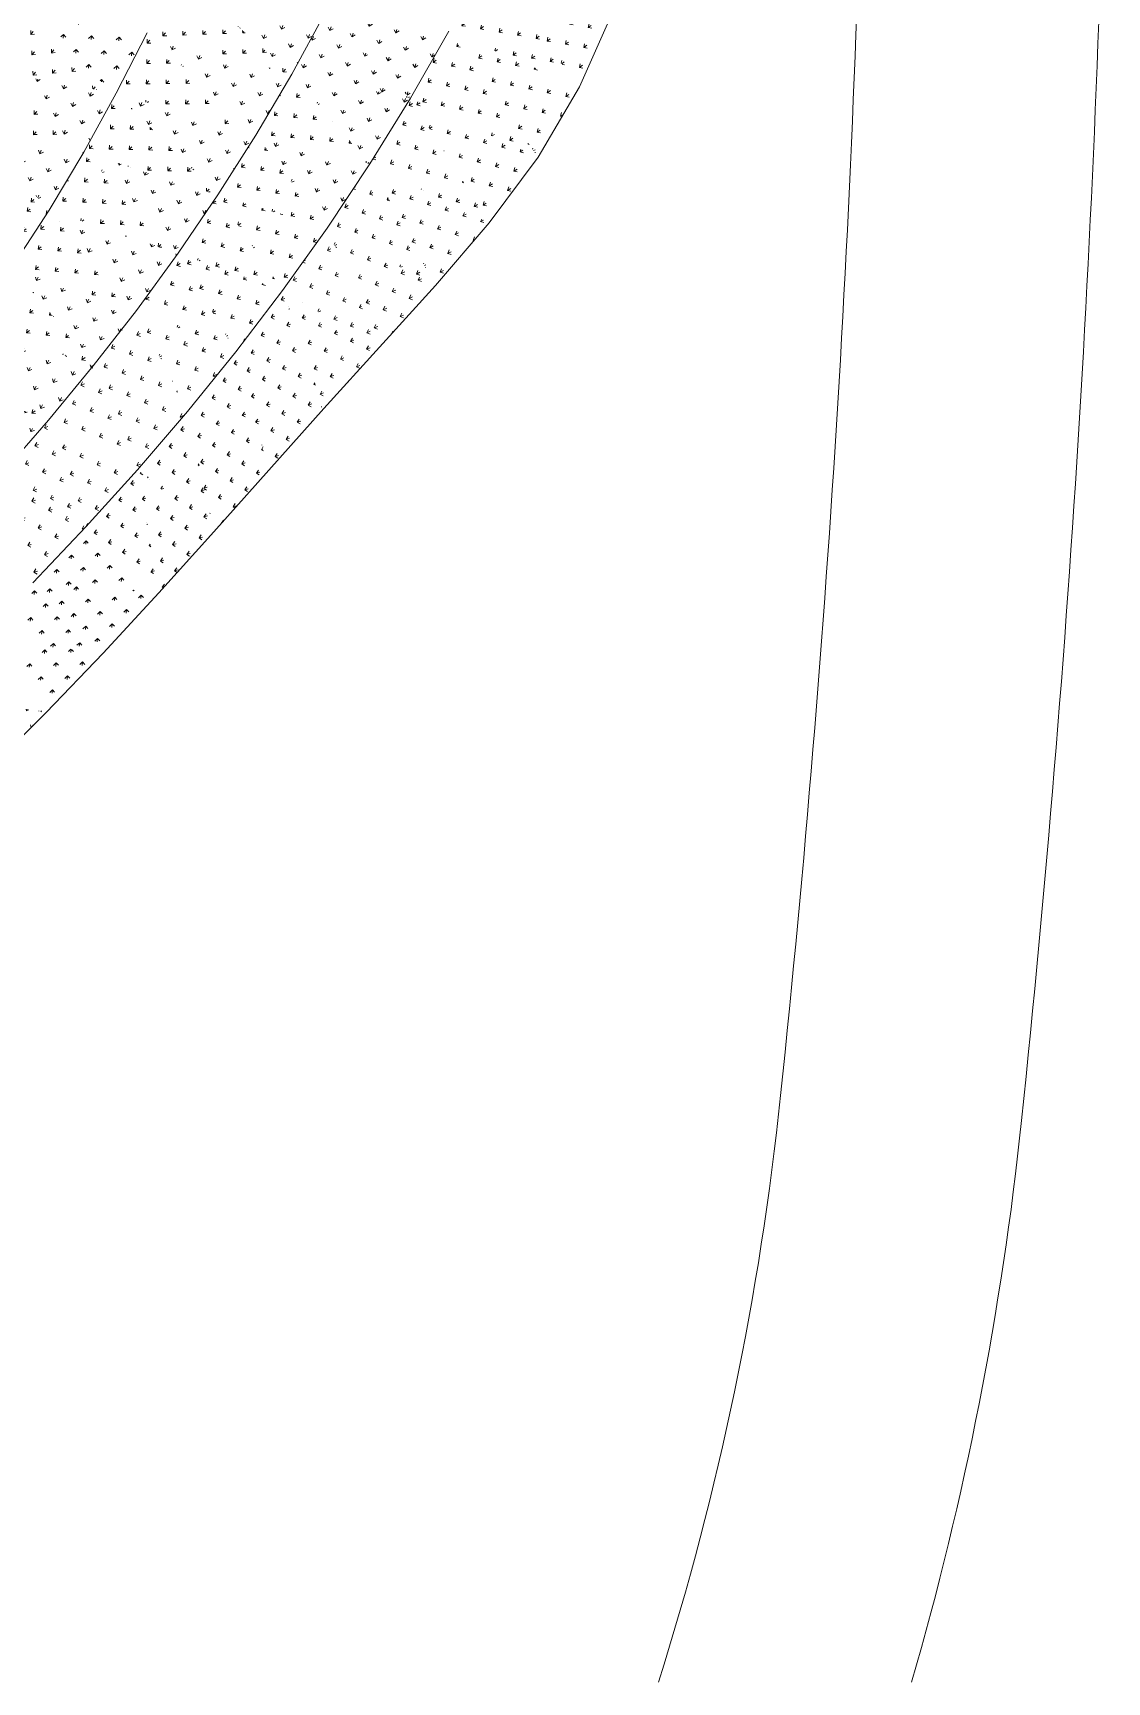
# Model space of a CAD drawing. Header units: millimetres. Extents: x 15878 to 679837, y -72324 to 391440.
# Drawn here: x 92582 to 105886, y -25540 to -5111 of the extents above; entities that cross this region are included whole.
import ezdxf

# ---------------------------------------------------------------- set-up
doc = ezdxf.new("R2010")
doc.units = ezdxf.units.MM
doc.layers.add('A-FLOR', color=192, linetype='Continuous', lineweight=5)
doc.layers.add('A-FLOR-PATT', color=8, linetype='Continuous', lineweight=5)

msp = doc.modelspace()

# ---------------------------------------------------------------- hatches: boundary and pattern name
at = {"layer": 'A-FLOR-PATT'}
h = msp.add_hatch(dxfattribs=at)
h.set_pattern_fill('FP_176', color=256, style=0, pattern_type=2)
h.set_pattern_definition([(35.971, (-7474.22, -30389.05), (55.24444, 246.16422), [46.666, -305.308]), (350.257, (-7474.22, -30389.05), (55.2468, 246.1631), [43.682, -189.29]), (77.351, (-7474.22, -30389.05), (-229.61278, 39.4239), [47.304, -204.983])])
h.paths.add_polyline_path([(99351.2, -5778.2), (98173.1, -4241.5), (97732, -5089.6)], flags=0)
h = msp.add_hatch(dxfattribs=at)
h.set_pattern_fill('FP_179', color=256, style=0, pattern_type=2)
h.set_pattern_definition([(36.252, (-5700.22, -29585.1), (54.5308, 246.9571), [46.365, -303.345]), (349.988, (-5700.22, -29585.1), (54.53205, 246.9572), [43.313, -187.689]), (77.548, (-5700.22, -29585.1), (-227.4835, 40.16107), [47.42, -205.486])])
h.paths.add_polyline_path([(99351.2, -5778.2), (99762.4, -4848.4), (98173.1, -4241.5), (98638.4, -4848.4)], flags=0)
h = msp.add_hatch(dxfattribs=at)
h.set_pattern_fill('FP_517', color=256, style=0, pattern_type=2)
h.set_pattern_definition([(46.863, (-22056.64, -41499.87), (-1.98462, 252.11554), [47.476, -310.608]), (2.131, (-22056.64, -41499.87), (-1.98414, 252.1156), [46.311, -200.683]), (90.451, (-22056.64, -41499.87), (-246.82335, -9.1851), [47.273, -204.85])])
h.paths.add_polyline_path([(95788.4, -5622.9), (94365.5, -4358.7), (93995.3, -5111), (94733.4, -5321.7)], flags=0)
h = msp.add_hatch(dxfattribs=at)
h.set_pattern_fill('FP_521', color=256, style=0, pattern_type=2)
h.set_pattern_definition([(70.937, (-17087.83, -72519.87), (-106.12816, 224.34536), [47.578, -311.278]), (27.211, (-17087.83, -72519.87), (-106.1285, 224.3454), [47.086, -204.039]), (115.317, (-17087.83, -72519.87), (-223.33274, -114.83185), [46.534, -201.647])])
h.paths.add_polyline_path([(95788.4, -5622.9), (96206.2, -4854.9), (94365.5, -4358.7), (95212.2, -5111)], flags=0)
h = msp.add_hatch(dxfattribs=at)
h.set_pattern_fill('FP_347', color=256, style=0, pattern_type=2)
h.set_pattern_definition([(71.738, (-11001.11, -74733.99), (-106.32018, 220.0415), [47.533, -310.983]), (28.841, (-11001.11, -74733.99), (-106.3184, 220.04166), [46.806, -202.824]), (115.789, (-11001.11, -74733.99), (-218.665, -120.4173), [45.821, -198.56])])
h.paths.add_polyline_path([(97258.7, -5920.5), (96206.2, -4854.9), (95788.4, -5622.9), (97061.8, -5880.6)], flags=0)
h = msp.add_hatch(dxfattribs=at)
h.set_pattern_fill('FP_351', color=256, style=0, pattern_type=2)
h.set_pattern_definition([(74.258, (-9520.86, -78250.72), (-116.6252, 213.8988), [47.46, -310.506]), (31.434, (-9520.86, -78250.72), (-116.6261, 213.89797), [46.97, -203.537]), (118.601, (-9520.86, -78250.72), (-213.7424, -130.64274), [45.68, -197.947])])
h.paths.add_polyline_path([(97258.7, -5920.5), (97732, -5089.6), (96206.2, -4854.9), (97061.8, -5721.1)], flags=0)
h = msp.add_hatch(dxfattribs=at)
h.set_pattern_fill('FP_685', color=256, style=0, pattern_type=2)
h.set_pattern_definition([(50.126, (-17758.63, -42272.43), (-13.39275, 251.32786), [47.354, -309.813]), (5.369, (-17758.63, -42272.43), (-13.3884, 251.3279), [45.645, -197.796]), (93.05, (-17758.63, -42272.43), (-242.3732, -22.7813), [47.191, -204.494])])
h.paths.add_polyline_path([(93613.7, -5856.4), (92369.3, -4903.9), (92105.6, -5587.9), (93493, -5835)], flags=0)
h = msp.add_hatch(dxfattribs=at)
h.set_pattern_fill('FP_683', color=256, style=0, pattern_type=2)
h.set_pattern_definition([(265.112, (106920.51, -9559.98), (156.8411, -186.0648), [47.271, -309.267]), (222.101, (106920.51, -9559.98), (156.8395, -186.0664), [47.313, -205.021]), (310.129, (106920.51, -9559.98), (187.2205, 169.1766), [45.628, -197.722])])
h.paths.add_polyline_path([(93613.7, -5856.4), (93995.3, -5111), (92369.3, -4903.9), (93262.8, -5587.9)], flags=0)
h = msp.add_hatch(dxfattribs=at)
h.set_pattern_fill('FP_178', color=256, style=0, pattern_type=2)
h.set_pattern_definition([(34.091, (-7516.46, -28137.48), (63.5984, 244.0462), [46.665, -305.304]), (348.403, (-7516.46, -28137.48), (63.60003, 244.0457), [43.619, -189.014]), (75.394, (-7516.46, -28137.48), (-227.88433, 46.763), [47.287, -204.91])])
h.paths.add_polyline_path([(98840.1, -6649.9), (97732, -5089.6), (97258.7, -5920.5), (98173.1, -6342.3)], flags=0)
h = msp.add_hatch(dxfattribs=at)
h.set_pattern_fill('FP_180', color=256, style=0, pattern_type=2)
h.set_pattern_definition([(34.032, (-7561.97, -28780.08), (63.7272, 243.86892), [46.718, -305.654]), (348.448, (-7561.97, -28780.08), (63.72745, 243.8691), [43.69, -189.323]), (75.355, (-7561.97, -28780.08), (-228.29223, 46.663), [47.261, -204.798])])
h.paths.add_polyline_path([(98840.1, -6649.9), (99351.2, -5778.2), (97732, -5089.6), (98322.1, -5920.5)], flags=0)
h = msp.add_hatch(dxfattribs=at)
h.set_pattern_fill('FP_516', color=256, style=0, pattern_type=2)
h.set_pattern_definition([(45.304, (-22031.45, -39115.35), (5.28836, 252.0473), [47.454, -310.466]), (0.553, (-22031.45, -39115.35), (5.2896, 252.0468), [46.212, -200.252]), (88.798, (-22031.45, -39115.35), (-246.45215, -2.3796), [47.269, -204.833])])
h.paths.add_polyline_path([(95343.6, -6377.3), (93995.3, -5111), (93613.7, -5856.4), (94733.1, -6193.5)], flags=0)
h = msp.add_hatch(dxfattribs=at)
h.set_pattern_fill('FP_522', color=256, style=0, pattern_type=2)
h.set_pattern_definition([(69.908, (-17794.43, -71140.19), (-101.94483, 225.77833), [47.565, -311.194]), (26.27, (-17794.43, -71140.19), (-101.9447, 225.77783), [47.086, -204.039]), (114.3, (-17794.43, -71140.19), (-225.1899, -111.14605), [46.449, -201.278])])
h.paths.add_polyline_path([(95343.6, -6377.3), (95788.4, -5622.9), (93995.3, -5111), (94789.1, -5856.4)], flags=0)
h = msp.add_hatch(dxfattribs=at)
h.set_pattern_fill('FP_676', color=256, style=0, pattern_type=2)
h.set_pattern_definition([(45.646, (-16810.2, -36488.6), (7.41927, 251.69743), [47.258, -309.184]), (0.752, (-16810.2, -36488.6), (7.41623, 251.698), [45.335, -196.452]), (88.312, (-16810.2, -36488.6), (-241.76634, -3.1717), [47.214, -204.593])])
h.paths.add_polyline_path([(93211.4, -6589.2), (92105.6, -5587.9), (91812.5, -6256.7), (92978.4, -6533.9)], flags=0)
h = msp.add_hatch(dxfattribs=at)
h.set_pattern_fill('FP_682', color=256, style=0, pattern_type=2)
h.set_pattern_definition([(73.106, (-10254.3, -72665.73), (-112.00094, 217.02043), [47.506, -310.805]), (30.207, (-10254.3, -72665.73), (-111.9993, 217.022), [46.891, -203.196]), (117.297, (-10254.3, -72665.73), (-216.12817, -125.8247), [45.791, -198.427])])
h.paths.add_polyline_path([(93211.4, -6589.2), (93613.7, -5856.4), (92105.6, -5587.9), (93132.1, -6517.4)], flags=0)
h = msp.add_hatch(dxfattribs=at)
h.set_pattern_fill('FP_346', color=256, style=0, pattern_type=2)
h.set_pattern_definition([(39.365, (-16761.69, -33498.75), (35.11506, 249.18994), [47.269, -309.253]), (354.523, (-16761.69, -33498.75), (35.11356, 249.1902), [45.304, -196.318]), (81.979, (-16761.69, -33498.75), (-240.5189, 23.0627), [47.185, -204.467])])
h.paths.add_polyline_path([(96755.8, -6733.5), (95788.4, -5622.9), (95343.6, -6377.3), (95788.4, -6489.5)], flags=0)
h = msp.add_hatch(dxfattribs=at)
h.set_pattern_fill('FP_352', color=256, style=0, pattern_type=2)
h.set_pattern_definition([(71.466, (-11237.14, -75089.85), (-105.59006, 219.21202), [47.469, -310.564]), (28.728, (-11237.14, -75089.85), (-105.5929, 219.20977), [46.911, -203.28]), (115.72, (-11237.14, -75089.85), (-219.395, -120.2548), [45.622, -197.695])])
h.paths.add_polyline_path([(96755.8, -6733.5), (97258.7, -5920.5), (95788.4, -5622.9), (96445.5, -6377.3)], flags=0)
h = msp.add_hatch(dxfattribs=at)
h.set_pattern_fill('FP_513', color=256, style=0, pattern_type=2)
h.set_pattern_definition([(43.496, (-21813.4, -36537.96), (13.733, 251.61818), [47.437, -310.358]), (358.754, (-21813.4, -36537.96), (13.7327, 251.6189), [46.102, -199.776]), (86.876, (-21813.4, -36537.96), (-245.81994, 5.3464), [47.249, -204.744])])
h.paths.add_polyline_path([(94873.6, -7116.9), (93613.7, -5856.4), (93211.4, -6589.2), (94408.7, -6969.3)], flags=0)
h = msp.add_hatch(dxfattribs=at)
h.set_pattern_fill('FP_515', color=256, style=0, pattern_type=2)
h.set_pattern_definition([(68.817, (-18278.34, -69693.75), (-97.39189, 227.13782), [47.55, -311.096]), (25.295, (-18278.34, -69693.75), (-97.3893, 227.1387), [47.074, -203.987]), (113.208, (-18278.34, -69693.75), (-226.98876, -107.273), [46.338, -200.799])])
h.paths.add_polyline_path([(94873.6, -7116.9), (95343.6, -6377.3), (93613.7, -5856.4), (94346.2, -6589.2)], flags=0)
h = msp.add_hatch(dxfattribs=at)
h.set_pattern_fill('FP_171', color=256, style=0, pattern_type=2)
h.set_pattern_definition([(31.355, (-5475.74, -24650.49), (76.66162, 240.3088), [46.507, -304.269]), (345.465, (-5475.74, -24650.5), (76.66305, 240.30794), [43.173, -187.083]), (72.307, (-5475.74, -24650.5), (-222.8869, 57.7854), [47.295, -204.945])])
h.paths.add_polyline_path([(98233.4, -7464.1), (97258.7, -5920.5), (96755.8, -6733.5), (97732, -7216.2)], flags=0)
h = msp.add_hatch(dxfattribs=at)
h.set_pattern_fill('FP_177', color=256, style=0, pattern_type=2)
h.set_pattern_definition([(30.9, (-7342.95, -26498), (77.55326, 238.89661), [46.88, -306.71]), (345.761, (-7342.95, -26498), (77.5524, 238.897), [43.689, -189.319]), (72.015, (-7342.95, -26498), (-225.849, 57.31343), [47.094, -204.075])])
h.paths.add_polyline_path([(98233.4, -7464.1), (98840.1, -6649.9), (97258.7, -5920.5), (97772.1, -6733.5)], flags=0)
h = msp.add_hatch(dxfattribs=at)
h.set_pattern_fill('FP_675', color=256, style=0, pattern_type=2)
h.set_pattern_definition([(40.981, (-15353.66, -30487.65), (29.0439, 250.33972), [47.129, -308.34]), (355.884, (-15353.66, -30487.65), (29.0443, 250.34), [44.986, -194.941]), (83.382, (-15353.66, -30487.65), (-239.3088, 17.2219), [47.254, -204.766])])
h.paths.add_polyline_path([(92782.7, -7305.5), (91812.5, -6256.7), (91491, -6910.4), (92470.8, -7210.1)], flags=0)
h = msp.add_hatch(dxfattribs=at)
h.set_pattern_fill('FP_681', color=256, style=0, pattern_type=2)
h.set_pattern_definition([(69.396, (-11212.11, -68612.19), (-96.5926, 223.57884), [47.524, -310.925]), (26.683, (-11212.11, -68612.2), (-96.5908, 223.5797), [46.74, -202.541]), (113.366, (-11212.11, -68612.2), (-222.732, -111.9437), [45.666, -197.886])])
h.paths.add_polyline_path([(92782.7, -7305.5), (93211.4, -6589.2), (91812.5, -6256.7), (92697.9, -7213.9)], flags=0)
h = msp.add_hatch(dxfattribs=at)
h.set_pattern_fill('FP_345', color=256, style=0, pattern_type=2)
h.set_pattern_definition([(36.139, (-16060.56, -29228.83), (49.62605, 246.87665), [47.202, -308.819]), (351.18, (-16060.56, -29228.83), (49.6247, 246.87735), [45.139, -195.601]), (78.634, (-16060.56, -29228.83), (-237.8925, 36.91476), [47.215, -204.6])])
h.paths.add_polyline_path([(96225.8, -7527.8), (95343.6, -6377.3), (94873.6, -7116.9), (95343.6, -7259.7)], flags=0)
h = msp.add_hatch(dxfattribs=at)
h.set_pattern_fill('FP_348', color=256, style=0, pattern_type=2)
h.set_pattern_definition([(68.669, (-12782.38, -71830.1), (-94.24042, 224.0093), [47.48, -310.639]), (26.016, (-12782.38, -71830.1), (-94.24076, 224.00944), [46.842, -202.98]), (112.816, (-12782.38, -71830.1), (-224.50845, -109.57502), [45.567, -197.458])])
h.paths.add_polyline_path([(96225.8, -7527.8), (96755.8, -6733.5), (95343.6, -6377.3), (95910.8, -7116.9)], flags=0)
h = msp.add_hatch(dxfattribs=at)
h.set_pattern_fill('FP_509', color=256, style=0, pattern_type=2)
h.set_pattern_definition([(41.545, (-21468.97, -33880.32), (22.81583, 250.7868), [47.426, -310.285]), (356.833, (-21468.97, -33880.32), (22.8169, 250.78646), [45.99, -199.292]), (84.802, (-21468.97, -33880.32), (-244.90767, 13.5488), [47.217, -204.606])])
h.paths.add_polyline_path([(94380, -7840.6), (93211.4, -6589.2), (92782.7, -7305.5), (93896, -7678.4)], flags=0)
h = msp.add_hatch(dxfattribs=at)
h.set_pattern_fill('FP_512', color=256, style=0, pattern_type=2)
h.set_pattern_definition([(67.648, (-18654.77, -68164.63), (-92.45268, 228.47158), [47.534, -310.989]), (24.26, (-18654.77, -68164.63), (-92.4533, 228.4712), [47.055, -203.905]), (112.031, (-18654.77, -68164.63), (-228.798, -103.1132), [46.213, -200.256])])
h.paths.add_polyline_path([(94380, -7840.6), (94873.6, -7116.9), (93211.4, -6589.2), (94228.6, -7678.4)], flags=0)
h = msp.add_hatch(dxfattribs=at)
h.set_pattern_fill('FP_170', color=256, style=0, pattern_type=2)
h.set_pattern_definition([(27.993, (-1774.38, -20375.95), (92.9226, 234.72178), [46.192, -302.208]), (341.655, (-1774.38, -20375.95), (92.92514, 234.72077), [42.415, -183.797]), (68.402, (-1774.38, -20375.95), (-214.71663, 71.19623), [47.334, -205.112])])
h.paths.add_polyline_path([(97565.8, -8241.2), (96755.8, -6733.5), (96225.8, -7527.8), (97096.9, -7991.5)], flags=0)
h = msp.add_hatch(dxfattribs=at)
h.set_pattern_fill('FP_172', color=256, style=0, pattern_type=2)
h.set_pattern_definition([(27.255, (-4921.48, -22851.14), (94.33947, 232.40968), [46.802, -306.204]), (342.133, (-4921.48, -22851.14), (94.33915, 232.4098), [43.237, -187.36]), (67.906, (-4921.48, -22851.14), (-219.4744, 70.7528), [47.03, -203.797])])
h.paths.add_polyline_path([(97565.8, -8241.2), (98233.4, -7464.1), (96755.8, -6733.5), (97182.6, -7527.8)], flags=0)
h = msp.add_hatch(dxfattribs=at)
h.set_pattern_fill('FP_677', color=256, style=0, pattern_type=2)
h.set_pattern_definition([(35.9, (-14282.08, -25714.53), (51.58452, 246.2401), [47.173, -308.628]), (350.97, (-14282.08, -25714.53), (51.5822, 246.2409), [44.925, -194.674]), (78.169, (-14282.08, -25714.53), (-236.6298, 37.60504), [47.172, -204.413])])
h.paths.add_polyline_path([(92328.4, -8005.6), (92782.7, -7305.5), (91491, -6910.4), (92078.2, -7678.4)], flags=0)
h = msp.add_hatch(dxfattribs=at)
h.set_pattern_fill('FP_344', color=256, style=0, pattern_type=2)
h.set_pattern_definition([(32.96, (-15112.47, -25051.33), (63.78007, 243.7836), [47.128, -308.332]), (347.87, (-15112.47, -25051.33), (63.7804, 243.78367), [44.967, -194.856]), (75.338, (-15112.47, -25051.33), (-234.46825, 50.39585), [47.248, -204.741])])
h.paths.add_polyline_path([(95671.1, -8303), (94873.6, -7116.9), (94380, -7840.6), (94873.6, -8017.4)], flags=0)
h = msp.add_hatch(dxfattribs=at)
h.set_pattern_fill('FP_349', color=256, style=0, pattern_type=2)
h.set_pattern_definition([(32.877, (-15162.4, -25796.36), (63.92007, 243.5306), [47.184, -308.698]), (347.906, (-15162.4, -25796.36), (63.9211, 243.5296), [45.055, -195.24]), (75.293, (-15162.4, -25796.36), (-234.9628, 50.3449), [47.209, -204.571])])
h.paths.add_polyline_path([(95671.1, -8303), (96225.8, -7527.8), (94873.6, -7116.9), (95360.2, -7840.6)], flags=0)
h = msp.add_hatch(dxfattribs=at)
h.set_pattern_fill('FP_511', color=256, style=0, pattern_type=2)
h.set_pattern_definition([(39.582, (-21012.7, -31220.7), (31.93909, 249.61807), [47.413, -310.199]), (354.898, (-21012.7, -31220.7), (31.9399, 249.6186), [45.871, -198.775]), (82.708, (-21012.7, -31220.7), (-243.6773, 21.757), [47.185, -204.469])])
h.paths.add_polyline_path([(93864.5, -8547.1), (92782.7, -7305.5), (92328.4, -8005.6), (93679.1, -8481.7)], flags=0)
h = msp.add_hatch(dxfattribs=at)
h.set_pattern_fill('FP_514', color=256, style=0, pattern_type=2)
h.set_pattern_definition([(66.424, (-19004.85, -66572.7), (-87.26318, 229.75915), [47.516, -310.875]), (23.174, (-19004.85, -66572.7), (-87.2614, 229.76097), [47.034, -203.814]), (110.797, (-19004.85, -66572.7), (-230.6068, -98.71782), [46.082, -199.691])])
h.paths.add_polyline_path([(93864.5, -8547.1), (94380, -7840.6), (92782.7, -7305.5), (93679.1, -8334.3)], flags=0)
h = msp.add_hatch(dxfattribs=at)
h.set_pattern_fill('FP_169', color=256, style=0, pattern_type=2)
h.set_pattern_definition([(24.437, (2736.65, -15972.04), (109.79185, 227.68042), [45.757, -299.361]), (337.442, (2736.65, -15972.04), (109.7951, 227.6789), [41.502, -179.841]), (64.255, (2736.65, -15972.04), (-204.4089, 84.911), [47.394, -205.376])])
h.paths.add_polyline_path([(96873.3, -9002.4), (96225.8, -7527.8), (95671.1, -8303), (96225.8, -8625.7)], flags=0)
h = msp.add_hatch(dxfattribs=at)
h.set_pattern_fill('FP_173', color=256, style=0, pattern_type=2)
h.set_pattern_definition([(23.619, (-912.06, -18510.93), (111.44322, 225.1335), [46.494, -304.187]), (338.037, (-912.06, -18510.93), (111.44295, 225.1345), [42.428, -183.856]), (63.665, (-912.06, -18510.93), (-209.8624, 84.62907), [47.101, -204.106])])
h.paths.add_polyline_path([(96873.3, -9002.4), (97565.8, -8241.2), (96225.8, -7527.8), (96566.2, -8303)], flags=0)
h = msp.add_hatch(dxfattribs=at)
h.set_pattern_fill('FP_341', color=256, style=0, pattern_type=2)
h.set_pattern_definition([(29.797, (-13932.5, -20946.72), (77.65067, 239.92265), [47.045, -307.788]), (344.561, (-13932.5, -20946.72), (77.6496, 239.9235), [44.792, -194.098]), (72.066, (-13932.5, -20946.72), (-230.26983, 63.596), [47.283, -204.893])])
h.paths.add_polyline_path([(95093.4, -9059.8), (94380, -7840.6), (93864.5, -8547.1), (94380, -8762.1)], flags=0)
h = msp.add_hatch(dxfattribs=at)
h.set_pattern_fill('FP_350', color=256, style=0, pattern_type=2)
h.set_pattern_definition([(29.713, (-14038.23, -21678.24), (77.7914, 239.66975), [47.105, -308.181]), (344.599, (-14038.23, -21678.24), (77.793, 239.6686), [44.883, -194.493]), (72.017, (-14038.23, -21678.24), (-230.78, 63.57245), [47.246, -204.732])])
h.paths.add_polyline_path([(95093.4, -9059.8), (95671.1, -8303), (94380, -7840.6), (94793.4, -8547.1)], flags=0)
h = msp.add_hatch(dxfattribs=at)
h.set_pattern_fill('FP_505', color=256, style=0, pattern_type=2)
h.set_pattern_definition([(37.646, (-20447.88, -28598.58), (40.92562, 248.1431), [47.397, -310.093]), (352.985, (-20447.88, -28598.58), (40.9258, 248.1423), [45.743, -198.218]), (80.634, (-20447.88, -28598.58), (-242.1337, 29.7972), [47.155, -204.339])])
h.paths.add_polyline_path([(93328.6, -9236.2), (92328.4, -8005.6), (91850.4, -8690.3), (92889.3, -9074)], flags=0)
h = msp.add_hatch(dxfattribs=at)
h.set_pattern_fill('FP_510', color=256, style=0, pattern_type=2)
h.set_pattern_definition([(65.201, (-19307.22, -64980.36), (-82.0535, 230.90298), [47.498, -310.754]), (22.095, (-19307.22, -64980.36), (-82.0514, 230.9031), [47.012, -203.719]), (109.563, (-19307.22, -64980.36), (-232.31797, -94.31237), [45.947, -199.102])])
h.paths.add_polyline_path([(93328.6, -9236.2), (93864.5, -8547.1), (92328.4, -8005.6), (92884.9, -8690.3)], flags=0)
h = msp.add_hatch(dxfattribs=at)
h.set_pattern_fill('FP_168', color=256, style=0, pattern_type=2)
h.set_pattern_definition([(21.219, (6660.48, -12143.41), (124.27468, 220.46487), [45.334, -296.594]), (333.559, (6660.48, -12143.4), (124.2754, 220.46414), [40.723, -176.467]), (60.59, (6660.48, -12143.41), (-194.4707, 96.7102), [47.452, -205.626])])
h.paths.add_polyline_path([(96184.9, -9764.8), (95671.1, -8303), (95093.4, -9059.8), (95671.1, -9432.9)], flags=0)
h = msp.add_hatch(dxfattribs=at)
h.set_pattern_fill('FP_174', color=256, style=0, pattern_type=2)
h.set_pattern_definition([(20.579, (3652.69, -14160.26), (125.68688, 218.50276), [45.979, -300.813]), (334.103, (3652.7, -14160.26), (125.68556, 218.5032), [41.473, -179.715]), (60.091, (3652.7, -14160.26), (-198.97473, 96.60796), [47.264, -204.809])])
h.paths.add_polyline_path([(96184.9, -9764.8), (96873.3, -9002.4), (95671.1, -8303), (95937.1, -9059.8)], flags=0)
h = msp.add_hatch(dxfattribs=at)
h.set_pattern_fill('FP_340', color=256, style=0, pattern_type=2)
h.set_pattern_definition([(26.624, (-12526.1, -16888.95), (91.28335, 235.29977), [46.95, -307.172]), (341.22, (-12526.1, -16888.95), (91.28587, 235.29877), [44.617, -193.341]), (68.796, (-12526.1, -16888.95), (-225.29066, 76.6067), [47.322, -205.063])])
h.paths.add_polyline_path([(94494.1, -9799.2), (93864.5, -8547.1), (93328.6, -9236.2), (94380, -9744.1)], flags=0)
h = msp.add_hatch(dxfattribs=at)
h.set_pattern_fill('FP_342', color=256, style=0, pattern_type=2)
h.set_pattern_definition([(26.54, (-12673.77, -17593.91), (91.42916, 235.05174), [47.013, -307.58]), (341.258, (-12673.77, -17593.91), (91.42983, 235.05154), [44.708, -193.733]), (68.745, (-12673.77, -17593.91), (-225.79713, 76.6123), [47.289, -204.919])])
h.paths.add_polyline_path([(94494.1, -9799.2), (95093.4, -9059.8), (93864.5, -8547.1), (94211, -9236.2)], flags=0)
h = msp.add_hatch(dxfattribs=at)
h.set_pattern_fill('FP_504', color=256, style=0, pattern_type=2)
h.set_pattern_definition([(35.735, (-19776.73, -26012.68), (49.77591, 246.37225), [47.377, -309.963]), (351.09, (-19776.73, -26012.68), (49.77356, 246.37295), [45.604, -197.618]), (78.578, (-19776.73, -26012.68), (-240.2863, 37.6729), [47.128, -204.222])])
h.paths.add_polyline_path([(92773.6, -9909.2), (91850.4, -8690.3), (91350.1, -9360.2), (92351.2, -9746.3)], flags=0)
h = msp.add_hatch(dxfattribs=at)
h.set_pattern_fill('FP_506', color=256, style=0, pattern_type=2)
h.set_pattern_definition([(64.011, (-19543.41, -63421.29), (-76.95302, 231.86201), [47.479, -310.628]), (21.054, (-19543.41, -63421.29), (-76.95007, 231.8625), [46.989, -203.617]), (108.36, (-19543.41, -63421.29), (-233.8751, -90.02935), [45.806, -198.492])])
h.paths.add_polyline_path([(92773.6, -9909.2), (93328.6, -9236.2), (91850.4, -8690.3), (92357.8, -9360.2)], flags=0)
h = msp.add_hatch(dxfattribs=at)
h.set_pattern_fill('FP_166', color=256, style=0, pattern_type=2)
h.set_pattern_definition([(18.48, (9452.9, -9009.8), (135.74183, 213.86254), [45.011, -294.484]), (330.296, (9452.9, -9009.8), (135.741, 213.86296), [40.204, -174.219]), (57.596, (9452.9, -9009.8), (-186.24765, 106.2519), [47.495, -205.81])])
h.paths.add_polyline_path([(95502.9, -10529), (95093.4, -9059.8), (94494.1, -9799.2), (95093.4, -10232.7)], flags=0)
h = msp.add_hatch(dxfattribs=at)
h.set_pattern_fill('FP_165', color=256, style=0, pattern_type=2)
h.set_pattern_definition([(18.078, (7509.07, -10375.58), (136.69822, 212.65053), [45.448, -297.343]), (330.672, (7509.07, -10375.58), (136.6986, 212.65025), [40.684, -176.297]), (57.266, (7509.07, -10375.58), (-189.1713, 106.2785), [47.4, -205.398])])
h.paths.add_polyline_path([(95502.9, -10529), (96184.9, -9764.8), (95093.4, -9059.8), (95299.5, -9799.2)], flags=0)
h = msp.add_hatch(dxfattribs=at)
h.set_pattern_fill('FP_507', color=256, style=0, pattern_type=2)
h.set_pattern_definition([(62.846, (-19718.32, -61886.04), (-71.92888, 232.66364), [47.459, -310.5]), (20.044, (-19718.32, -61886.04), (-71.932, 232.66233), [46.962, -203.503]), (107.18, (-19718.32, -61886.04), (-235.29494, -85.84544), [45.662, -197.867])])
h.paths.add_polyline_path([(92200.8, -10567.2), (92773.6, -9909.2), (91350.1, -9360.2), (91812.5, -10016.3)], flags=0)
h = msp.add_hatch(dxfattribs=at)
h.set_pattern_fill('FP_337', color=256, style=0, pattern_type=2)
h.set_pattern_definition([(23.443, (-10900.35, -12890.21), (104.607, 229.9428), [46.844, -306.475]), (337.848, (-10900.35, -12890.21), (104.6084, 229.94156), [44.446, -192.598]), (65.538, (-10900.35, -12890.21), (-219.54737, 89.37933), [47.366, -205.252])])
h.paths.add_polyline_path([(93874.7, -10522.5), (93328.6, -9236.2), (92773.6, -9909.2), (93679.1, -10413.5)], flags=0)
h = msp.add_hatch(dxfattribs=at)
h.set_pattern_fill('FP_343', color=256, style=0, pattern_type=2)
h.set_pattern_definition([(23.361, (-11085.7, -13562.63), (104.7545, 229.7036), [46.908, -306.892]), (337.885, (-11085.7, -13562.63), (104.75736, 229.7025), [44.534, -192.982]), (65.485, (-11085.7, -13562.63), (-220.04256, 89.414), [47.337, -205.126])])
h.paths.add_polyline_path([(93874.7, -10522.5), (94494.1, -9799.2), (93328.6, -9236.2), (93679.1, -10061.8)], flags=0)
h = msp.add_hatch(dxfattribs=at)
h.set_pattern_fill('FP_167', color=256, style=0, pattern_type=2)
h.set_pattern_definition([(16.184, (11103.86, -6451.7), (144.5917, 208.15383), [44.818, -293.22]), (327.674, (11103.86, -6451.7), (144.5942, 208.153), [39.951, -173.12]), (55.215, (11103.86, -6451.7), (-180.05115, 113.9341), [47.521, -205.925])])
h.paths.add_polyline_path([(94822.7, -11291.2), (94494.1, -9799.2), (93874.7, -10522.5), (94494.1, -11024.7)], flags=0)
h = msp.add_hatch(dxfattribs=at)
h.set_pattern_fill('FP_164', color=256, style=0, pattern_type=2)
h.set_pattern_definition([(16, (10214.15, -7252.62), (145.05084, 207.60677), [45.025, -294.575]), (327.852, (10214.15, -7252.62), (145.05036, 207.6077), [40.17, -174.072]), (55.059, (10214.15, -7252.62), (-181.39433, 113.9998), [47.486, -205.774])])
h.paths.add_polyline_path([(94822.7, -11291.2), (95502.9, -10529), (94494.1, -9799.2), (94653.4, -10522.5)], flags=0)
h = msp.add_hatch(dxfattribs=at)
h.set_pattern_fill('FP_338', color=256, style=0, pattern_type=2)
h.set_pattern_definition([(20.287, (-9083.12, -9004.03), (117.43575, 223.937), [46.726, -305.703]), (334.482, (-9083.12, -9004.03), (117.4341, 223.9382), [44.282, -191.888]), (62.327, (-9083.12, -9004.03), (-213.1313, 101.7414), [47.412, -205.45])])
h.paths.add_polyline_path([(93236.9, -11230.6), (92773.6, -9909.2), (92200.8, -10567.2), (92773.6, -10933.9)], flags=0)
h = msp.add_hatch(dxfattribs=at)
h.set_pattern_fill('FP_339', color=256, style=0, pattern_type=2)
h.set_pattern_definition([(20.207, (-9302.35, -9639.05), (117.58674, 223.70802), [46.791, -306.127]), (334.517, (-9302.35, -9639.05), (117.58925, 223.7068), [44.368, -192.261]), (62.272, (-9302.35, -9639.05), (-213.608, 101.8073), [47.387, -205.342])])
h.paths.add_polyline_path([(93236.9, -11230.6), (93874.7, -10522.5), (92773.6, -9909.2), (93035.2, -10655.4)], flags=0)
h = msp.add_hatch(dxfattribs=at)
h.set_pattern_fill('FP_334', color=256, style=0, pattern_type=2)
h.set_pattern_definition([(17.109, (-7361.71, -5873.32), (129.76904, 217.17447), [46.664, -305.297]), (331.191, (-7361.7, -5873.32), (129.7682, 217.1754), [44.213, -191.589]), (59.141, (-7361.7, -5873.32), (-206.6171, 113.6287), [47.436, -205.556])])
h.paths.add_polyline_path([(92582, -11924.6), (93236.9, -11230.6), (92200.8, -10567.2), (92381.7, -11211.4)], flags=0)
h = msp.add_hatch(dxfattribs=at)
h.set_pattern_fill('FP_161', color=256, style=0, pattern_type=2)
h.set_pattern_definition([(14.249, (11830.26, -4306.89), (151.44345, 203.325), [44.741, -292.715]), (325.599, (11830.26, -4306.9), (151.4404, 203.32715), [39.911, -172.95]), (53.32, (11830.26, -4306.89), (-175.63116, 120.26476), [47.536, -205.991])])
h.paths.add_polyline_path([(94139.7, -12048), (93874.7, -10522.5), (93236.9, -11230.6), (93874.7, -11808.1)], flags=0)
h = msp.add_hatch(dxfattribs=at)
h.set_pattern_fill('FP_162', color=256, style=0, pattern_type=2)
h.set_pattern_definition([(14.241, (11794.48, -4695.91), (151.4631, 203.30163), [44.751, -292.781]), (325.607, (11794.48, -4695.9), (151.46416, 203.3005), [39.922, -172.995]), (53.313, (11794.48, -4695.9), (-175.6954, 120.26896), [47.535, -205.985])])
h.paths.add_polyline_path([(94139.7, -12048), (94822.7, -11291.2), (93874.7, -10522.5), (93997.7, -11230.6)], flags=0)
h = msp.add_hatch(dxfattribs=at)
h.set_pattern_fill('FP_159', color=256, style=0, pattern_type=2)
h.set_pattern_definition([(264.202, (106897.33, -11340.46), (146.9522, -153.3096), [44.214, -289.269]), (224.653, (106897.33, -11340.46), (146.9507, -153.3104), [47.612, -206.32]), (313.787, (106897.33, -11340.46), (180.641, 178.468), [39.818, -172.546])])
h.paths.add_polyline_path([(94139.7, -12048), (93236.9, -11230.6), (92582, -11924.6), (93679.1, -12011.5)], flags=0)
h = msp.add_hatch(dxfattribs=at)
h.set_pattern_fill('FP_160', color=256, style=0, pattern_type=2)
h.set_pattern_definition([(261.817, (107193.53, -13709.87), (139.9008, -160.709), [44.432, -290.693]), (222.351, (107193.53, -13709.87), (139.9035, -160.7064), [47.595, -206.247]), (311.041, (107193.53, -13709.87), (187.5984, 171.005), [39.951, -173.121])])
h.paths.add_polyline_path([(93449.4, -12795.6), (92582, -11924.6), (91911.5, -12605.8), (92747.2, -12708.9)], flags=0)
h = msp.add_hatch(dxfattribs=at)
h.set_pattern_fill('FP_163', color=256, style=0, pattern_type=2)
h.set_pattern_definition([(264.455, (106873.44, -10893.15), (147.5892, -153.5015), [44.316, -289.938]), (224.888, (106873.44, -10893.15), (147.5867, -153.5026), [47.607, -206.299]), (313.875, (106873.44, -10893.15), (179.887, 179.1894), [39.927, -173.017])])
h.paths.add_polyline_path([(93449.4, -12795.6), (94139.7, -12048), (92582, -11924.6), (93236.9, -12582.2)], flags=0)
h = msp.add_hatch(dxfattribs=at)
h.set_pattern_fill('FP_154', color=256, style=0, pattern_type=2)
h.set_pattern_definition([(61.195, (791.42, -67063.84), (-57.79891, 213.89458), [46.821, -306.327]), (22.743, (791.42, -67063.84), (-57.7993, 213.8946), [46.345, -200.83]), (105.122, (791.42, -67063.84), (-227.9563, -95.56015), [41.544, -180.022])])
h.paths.add_polyline_path([(92747.2, -13530.4), (91911.5, -12605.8), (91227, -13275.1), (92028.6, -13409.7)], flags=0)
h = msp.add_hatch(dxfattribs=at)
h.set_pattern_fill('FP_175', color=256, style=0, pattern_type=2)
h.set_pattern_definition([(262.173, (107182.96, -13091.74), (140.8084, -160.934), [44.562, -291.543]), (222.678, (107182.96, -13091.74), (140.808, -160.9338), [47.586, -206.205]), (311.184, (107182.96, -13091.74), (186.58, 172.0388), [40.095, -173.743])])
h.paths.add_polyline_path([(92747.2, -13530.4), (93449.4, -12795.6), (91911.5, -12605.8), (92582, -13347.6)], flags=0)
h = msp.add_hatch(dxfattribs=at)
h.set_pattern_fill('FP_155', color=256, style=0, pattern_type=2)
h.set_pattern_definition([(61.351, (724.03, -66914.57), (-58.13407, 214.5598), [46.876, -306.685]), (22.805, (724.03, -66914.57), (-58.1348, 214.55943), [46.303, -200.647]), (105.16, (724.03, -66914.57), (-227.64605, -95.71593), [41.68, -180.615])])
h.paths.add_polyline_path([(92028.6, -14248.8), (92747.2, -13530.4), (91227, -13275.1), (91521.1, -13632.4)], flags=0)

# ---------------------------------------------------------------- linework, layer by layer
at = {"layer": 'A-FLOR'}
for p, q in [((96206.2, -4854.9), (95788.4, -5622.9)), ((99762.4, -4848.4), (99351.2, -5778.2)), ((97258.7, -5920.5), (97732, -5089.6)), ((93613.7, -5856.4), (93995.3, -5111)), ((95788.4, -5622.9), (95343.6, -6377.3)), ((95788.4, -5622.9), (95788.4, -5622.9)), ((93613.7, -5856.4), (93211.4, -6589.2)), ((97258.7, -5920.5), (96755.8, -6733.5)), ((99351.2, -5778.2), (98840.1, -6649.9)), ((95343.6, -6377.3), (94873.6, -7116.9)), ((93211.4, -6589.2), (92782.7, -7305.5)), ((93211.4, -6589.2), (93211.4, -6589.2)), ((96755.8, -6733.5), (96225.8, -7527.8)), ((98840.1, -6649.9), (98233.4, -7464.1)), ((94873.6, -7116.9), (94380, -7840.6)), ((94873.6, -7116.9), (94873.6, -7116.9)), ((92328.4, -8005.6), (92782.7, -7305.5)), ((96225.8, -7527.8), (95671.1, -8303)), ((96225.8, -7527.8), (96225.8, -7527.8)), ((98233.4, -7464.1), (97565.8, -8241.2)), ((94380, -7840.6), (93864.5, -8547.1)), ((95093.4, -9059.8), (95671.1, -8303)), ((97565.8, -8241.2), (96873.3, -9002.4)), ((93864.5, -8547.1), (93328.6, -9236.2)), ((93864.5, -8547.1), (93864.5, -8547.1)), ((94494.1, -9799.2), (95093.4, -9059.8)), ((96873.3, -9002.4), (96184.9, -9764.8)), ((93328.6, -9236.2), (92773.6, -9909.2)), ((93874.7, -10522.5), (94494.1, -9799.2)), ((96184.9, -9764.8), (95502.9, -10529)), ((92773.6, -9909.2), (92200.8, -10567.2)), ((93874.7, -10522.5), (93236.9, -11230.6)), ((95502.9, -10529), (94822.7, -11291.2)), ((93236.9, -11230.6), (92582, -11924.6)), ((94822.7, -11291.2), (94139.7, -12048)), ((94139.7, -12048), (93449.4, -12795.6)), ((93449.4, -12795.6), (92747.2, -13530.4)), ((92747.2, -13530.4), (92028.6, -14248.8))]:
    msp.add_line(p, q, dxfattribs=at)
for centre, radius, start, end in [((-95852.3, 2351), 198768.3, 354.044434, 359.005884), ((-95852.3, 2351), 201768.3, 354.044434, 359.005884), ((65348.8, -14465.5), 36692.5, 342.4325, 354.04443), ((65348.8, -14465.5), 39692.5, 343.79869, 354.04443)]:
    msp.add_arc(centre, radius, start, end, dxfattribs=at)

doc.saveas('drawing.dxf')
